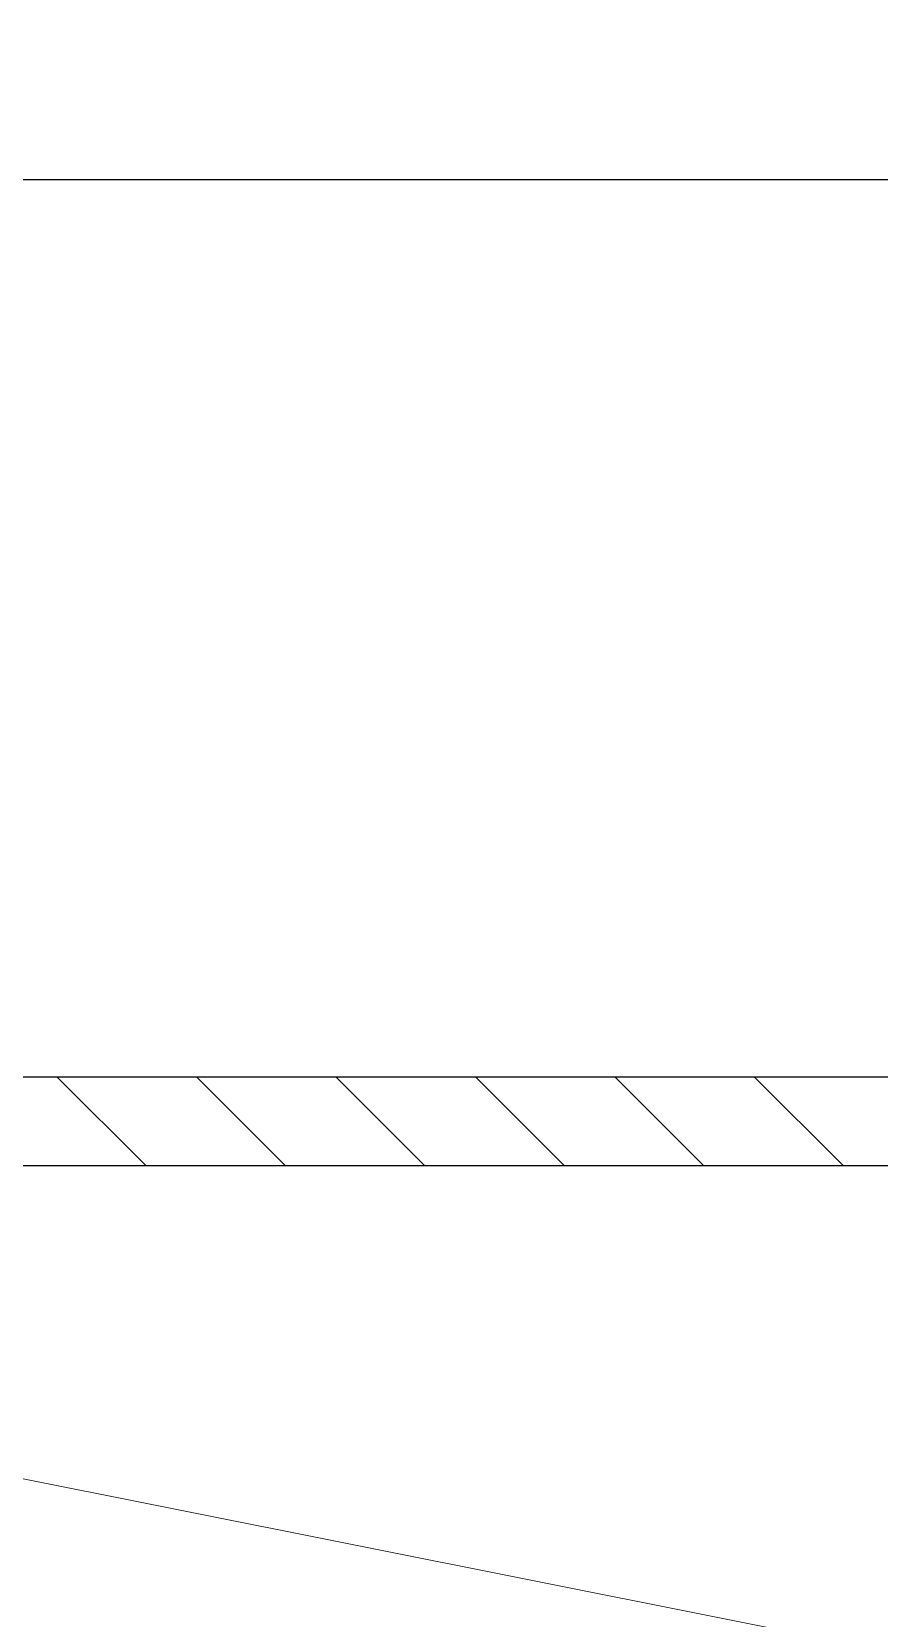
# Model space of a CAD drawing. Header units: millimetres. Extents: x 1573 to 2177, y 1587 to 1932.
# Drawn here: x 1903.574 to 1903.7029, y 1896.4304 to 1896.6718 of the extents above; entities that cross this region are included whole.
import ezdxf

# ---------------------------------------------------------------- set-up
doc = ezdxf.new("R2010")
doc.units = ezdxf.units.MM
doc.header["$LTSCALE"] = 0.03
doc.layers.add('-HIDRO', color=8, linetype='Continuous')
doc.layers.add('TigreCad', color=2, linetype='Continuous', lineweight=13)

msp = doc.modelspace()

# ---------------------------------------------------------------- linework, layer by layer
at = {"layer": '-HIDRO'}
for p, q in [((1903.7828, 1896.6493), (1903.1078, 1896.6493)), ((1903.06539, 1896.5128), (1904.55039, 1896.5128)), ((1903.59135, 1896.4993), (1903.57785, 1896.5128)), ((1903.61256, 1896.4993), (1903.59906, 1896.5128)), ((1903.63378, 1896.4993), (1903.62028, 1896.5128)), ((1903.65499, 1896.4993), (1903.64149, 1896.5128)), ((1903.6762, 1896.4993), (1903.6627, 1896.5128)), ((1903.69742, 1896.4993), (1903.68392, 1896.5128)), ((1902.94539, 1896.4993), (1906.51089, 1896.4993)), ((1903.02039, 1896.4993), (1904.59539, 1896.4993))]:
    msp.add_line(p, q, dxfattribs=at)
at = {"layer": 'TigreCad'}
msp.add_line((1911.5292, 1894.86343), (1891.25782, 1898.90983), dxfattribs=at)

doc.saveas('drawing.dxf')
